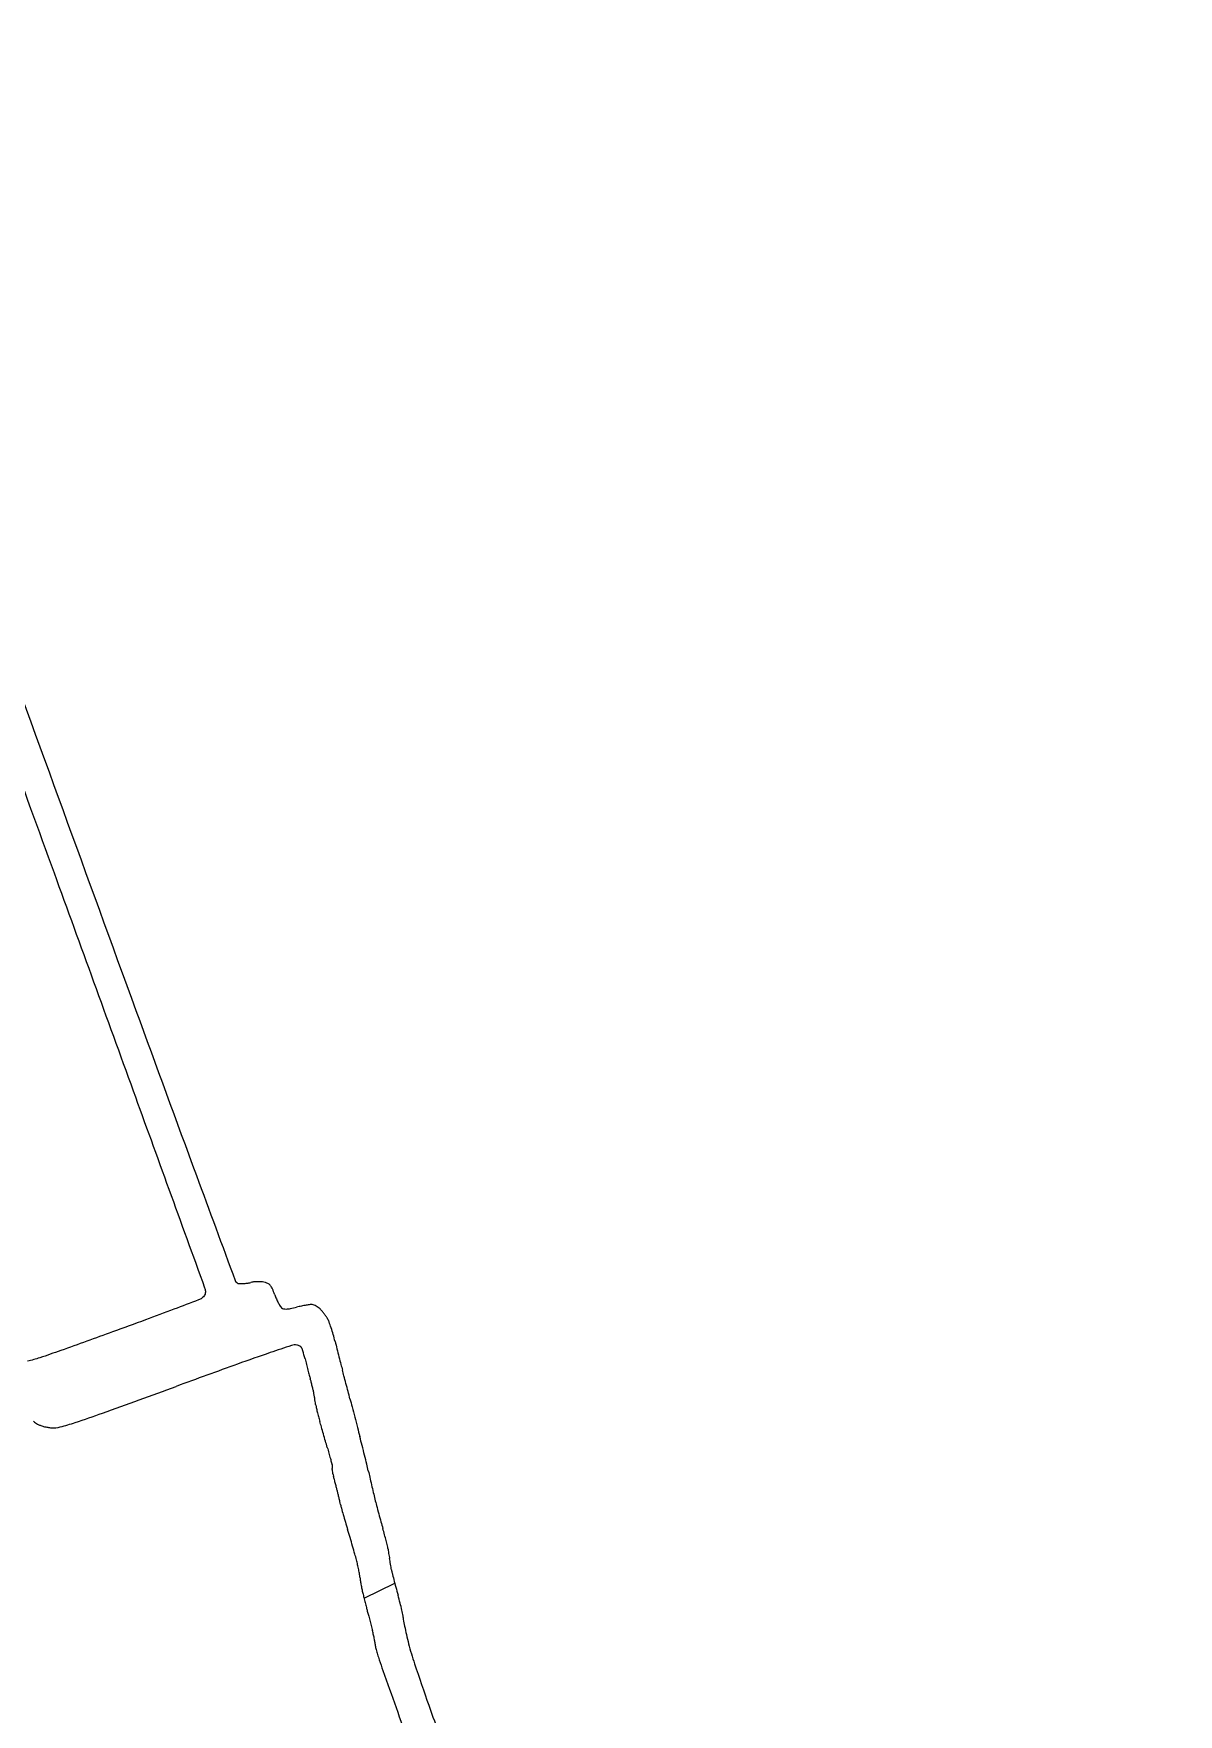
# Model space of a CAD drawing. Header units: metres. Extents: x 26.3 to 44.2, y 14.4 to 19.6.
# Drawn here: x 34.8681 to 34.9645, y 15.4622 to 15.6037 of the extents above; entities that cross this region are included whole.
import ezdxf

# ---------------------------------------------------------------- set-up
doc = ezdxf.new("R2010")
doc.units = ezdxf.units.M
doc.header["$MEASUREMENT"] = 0
doc.layers.add('Suspensions', color=6, linetype='Continuous')

msp = doc.modelspace()

# ---------------------------------------------------------------- linework, layer by layer
at = {"layer": 'Suspensions'}
msp.add_line((34.89593441561579, 15.47194419206299), (34.89851888851319, 15.4732148075666), dxfattribs=at)
for points in [[(34.84124891288718, 15.61140393423787, -5e-06), (34.84731667431881, 15.59481243747512, -0.000212)], [(34.82568817743852, 15.58886764735399, -9e-06), (34.82031246039038, 15.60371463670833, -0.091432)], [(34.85400470794259, 15.57650026192034, -0.000128), (34.86191996165783, 15.55478214723026, -0.000139), (34.86982694279861, 15.53305071892552, -0.00023), (34.87649017236177, 15.51469548026182, -9e-06), (34.88250583186796, 15.49809943150136, -0.061218), (34.8825724170315, 15.49780910082445, -0.078246), (34.8825637685789, 15.49764609355679, -0.06481), (34.88250595997177, 15.49748195631657, -0.06276), (34.88240564144965, 15.49733322723177, -0.064352), (34.8822723144533, 15.49721546397829, -0.058133), (34.88199770168586, 15.49707290350232, -0.000576), (34.87992394801908, 15.49628866877422, -0.001884), (34.87752949301611, 15.4953965942858, -0.001219), (34.87475235603715, 15.49438153146677, -0.00074), (34.87040541263541, 15.49281198038342, -0.007813), (34.86861908044608, 15.49220132039324, -0.014059), (34.86760203727612, 15.49190262668671, -0.16058)], [(34.84952880355425, 15.52332571095103, -0.000105), (34.8387042428888, 15.55303640247546, -0.000166)]]:
    msp.add_lwpolyline(points, format="xyb", dxfattribs=at)
for centre, radius, start, end in [((130.0017938860864, 50.17965956087885), 101.2421371877064, 199.9984945922183, 200.0188918896711), ((38.61347884511106, 16.88290643204753), 3.977046353683247, 200.018923506793, 200.2320637451332), ((46.5089080158961, 19.79287135059283), 12.39165850267981, 200.2320421615616, 200.2755869534676), ((34.88545972245724, 15.49885668093282), 0.000407064124389378, 200.275526146785, 253.6504438336216), ((34.88550599070668, 15.49901438574579), 0.0005714160605830641, 253.6500559051779, 270.0715136342017), ((34.88550200242383, 15.50219784224329), 0.003754875056364901, 270.0717403027272, 274.1594752347517), ((34.88545924524524, 15.50278571395987), 0.004344299632934274, 274.1595356783897, 278.2546021331568), ((34.88542062519598, 15.50305210276851), 0.004613473377807538, 278.25427843857, 282.1688037448184), ((34.88700279585373, 15.49571503840224), 0.002892242944147007, 95.68142017230453, 102.1692357457814), ((34.88708509171535, 15.49488765009899), 0.003723713937608665, 90.313061208214, 95.68115221219499), ((34.88708302202511, 15.49526385760406), 0.003347500739713366, 84.8008831058636, 90.31282002666009), ((34.8872903468296, 15.4975423401752), 0.001059605112390164, 71.8113002369874, 84.80099381735711), ((34.88719965331103, 15.49726629421085), 0.001350167822877034, 59.35806333415326, 71.81152002427959), ((34.88756290287966, 15.49787948608598), 0.0006374585379489998, 37.52975090793396, 59.35828394372702), ((34.88711601905749, 15.49753621833902), 0.001200963548217425, 23.07028333621587, 37.52948273012434), ((34.87915870140746, 15.49414704517766), 0.009849974988899324, 19.9999210920033, 23.0701036549521), ((34.89435178982465, 15.49967687565588), 0.00631817149643389, 200.0001104713488, 203.4353081299488), ((34.8936741554995, 15.49938311767044), 0.005579603942228882, 203.4350866324861, 207.2059545223822), ((34.89304656424154, 15.49906050462573), 0.004873948244576403, 207.2060329885458, 210.8863974686088), ((34.89252181589886, 15.48768986030165), 0.00905685675142179, 99.27100903681699, 101.8375234841119), ((34.89240240878789, 15.48842147264034), 0.008315564183074683, 96.91109338219643, 99.2711377076325), ((34.8914863654783, 15.49597891229122), 0.0007028097918578428, 82.48846191149852, 96.91045257268249), ((34.89150654290006, 15.49613188899152), 0.0005485081420496173, 67.22863359600643, 82.48911602705316), ((34.8910590530259, 15.49506585802604), 0.00170465225367124, 60.67445595169625, 67.2286808355063), ((34.88937643999566, 15.49686516090906), 0.0005973437486665283, 210.8861573823936, 228.1548939520672), ((34.88924212309704, 15.49671517350211), 0.0003960050998703414, 228.1549002839391, 256.6267580927355), ((34.88936444200016, 15.49722968884856), 0.0009248604258313585, 256.626881383151, 271.7347123449036), ((34.88932860441944, 15.4984131012847), 0.002108815376909033, 271.7346338838991, 281.1643197361994), ((34.88772251208775, 15.50655115894052), 0.01040384491195543, 281.1642086796923, 284.052221457703), ((34.89292542172923, 15.48576418373007), 0.01102437496598562, 101.837496382017, 104.0522530890776), ((34.89095553875877, 15.49488159719361), 0.001915998552093099, 54.33264391608166, 60.67435518641184), ((34.8911778671817, 15.49519137496355), 0.001534695268089932, 46.84279720072248, 54.3325841774256), ((34.8907686388748, 15.49475494646667), 0.002132974166301931, 40.90423676516943, 46.84264628194672), ((34.8885014990539, 15.49279078165195), 0.005132618543023267, 37.82293797050558, 40.90434848367042), ((34.8883392406095, 15.49266479624084), 0.005338045236361338, 34.76759672798313, 37.82311419090894), ((34.8901272608181, 15.4939060233895), 0.003161428342985831, 30.24381457898624, 34.76730183823539), ((34.89128300565986, 15.49457986784932), 0.001823589602607479, 20.56449218525214, 30.24378247900828), ((34.88063954278937, 15.49058676888831), 0.01319144521339752, 18.31586224367523, 20.56453483594829), ((34.87903940146094, 15.49005711564802), 0.01487696733575177, 16.01091954892945, 18.31573646372035), ((34.87832709890914, 15.489852681054), 0.0156180263261528, 13.7887352177055, 16.0110542589792), ((34.94449110197212, 15.32748979123796), 0.174526348331083, 108.872216532808, 109.8315714615381), ((34.93204183611406, 15.36390882920895), 0.1360382911297101, 108.0749039964141, 108.872228847337), ((34.89011968106149, 15.49236032115554), 0.0009188888680198745, 80.35253298588964, 108.0748824774786), ((34.89011048619684, 15.49230623745932), 0.000973748614027551, 64.77462822054946, 80.35246349480178), ((34.89038037141135, 15.49287910589386), 0.0003404901578872887, 30.6738977631436, 64.77521831658468), ((34.88975689806134, 15.49250931159665), 0.001065381074093383, 15.21751201747889, 30.6732955195687), ((34.86417021129729, 15.48554910457928), 0.02758184805757435, 13.75523411311842, 15.21763174139925), ((35.00026222978396, 15.51977704857935), 0.1099353245382082, 193.7885556596494, 194.122246043733), ((35.04769123320171, 15.53171079164118), 0.1588426306204981, 194.1225335741949, 194.3757808165691), ((35.5195855873832, 13.73286173958224), 1.86968778320316, 109.8315798573408, 110.0000294187756), ((34.93527087924075, 15.50295415257151), 0.04561815657098228, 193.7551620608148, 194.3508076434795), ((34.94541366947655, 15.50554913296318), 0.05608764161083047, 194.3508420912961, 194.8610028694532), ((34.94011088268002, 15.50414199735241), 0.05060133334067527, 194.860962162604, 195.3747898523492), ((35.03664235993424, 15.52887857389761), 0.1474365332283346, 194.3756577127006, 194.6316551490967), ((34.93967438155273, 15.50356318701106), 0.04721848273549298, 194.6317681926264, 195.2299347724887), ((34.82261245242233, 15.47169248257252), 0.07410438012694875, 14.84834372078048, 15.22993325972062), ((33.71777964887416, 18.68327838237574), 3.398436131179843, 289.8886267044729, 290.0000096910769), ((34.9031759817242, 15.49398596048649), 0.01229556362606786, 195.3750036877832, 196.84519322312), ((34.88352469907932, 15.48803604456626), 0.008236713623537879, 14.86644487430404, 16.84470441599564), ((34.87509431280527, 15.48579806283773), 0.01695909718198248, 13.71426932016959, 14.86682150458228), ((34.87505332210621, 15.48578815470201), 0.01700126826262062, 12.56186401603088, 13.71395784579508), ((34.6690021834747, 15.43096797067938), 0.2330213414466356, 14.68590989096203, 14.84840069443407), ((34.65119650044907, 15.42630117647021), 0.2514284410592776, 14.52530557319528, 14.68596291263432), ((34.88338762954155, 15.48764520461394), 0.008462573116758286, 10.62070006863912, 12.56229299319634), ((34.86695025218877, 15.48456314724436), 0.02518640197993466, 10.00728194561034, 10.62011614264041), ((34.8596751811511, 15.48327938831662), 0.03257387080135545, 9.501958640151381, 10.0073065964529), ((34.86259094101025, 15.48376730399422), 0.02961756952275616, 8.99202233743182, 9.502183115588956), ((34.88403408092123, 15.48716053249719), 0.007907612154958304, 7.629335159776542, 8.991812745389309), ((34.89417216282813, 15.4885185255323), 0.002321016777340896, 187.6293518199556, 192.7885380668357), ((34.7252577851412, 15.44548977991554), 0.1749217329063275, 14.31440933888354, 14.5252577480043), ((35.0875497165264, 15.5379334931467), 0.1989783655998134, 194.3143030089004, 194.5152965519023), ((34.86946340484462, 15.48834837374804), 0.002019130857490742, 227.8429351865073, 233.4705412358333), ((34.86956984435167, 15.48849208350807), 0.002197965595907008, 233.4708451917035, 238.7514354883038), ((34.86527298998816, 15.50580930097524), 0.02009120022773566, 284.6372472649044, 288.3955134840312), ((34.84225559323245, 15.57502065881962), 0.09302961677257666, 288.3954325484449, 289.888539437709), ((34.90982994000743, 15.49207255962522), 0.0183770793248682, 192.7884415137755, 193.9118881598665), ((34.91185551357745, 15.49257428922908), 0.02046386654039999, 193.9119011506797, 195.0804957419565), ((34.91312688509299, 15.49291676930067), 0.02178055865382381, 195.0802467394343, 196.1954429900767), ((34.75810328020691, 15.44789081350998), 0.1396494719068908, 15.99637102300996, 16.19576028540972), ((35.37709401491527, 15.6128967859321), 0.4980693149691783, 194.5152485310365, 194.616547462619), ((35.39663602068589, 15.61799259205151), 0.5182647904349931, 194.6164905112433, 194.7171018936048), ((34.86904400718254, 15.48762548542809), 0.001184310348472966, 238.7515285977704, 250.3636865510229), ((34.86990432314769, 15.49003664745757), 0.00374435837384686, 250.3634348620822, 255.2880511793449), ((34.87000463028701, 15.49041864563252), 0.004139306633525619, 255.2879622516705, 260.100100429626), ((34.86983465838246, 15.48944469811781), 0.003150638736967607, 260.0999680649803, 266.0047101494847), ((34.86977396532805, 15.48857573598571), 0.002279559616640442, 266.004737404434, 284.63718888028), ((34.55695634270162, 15.39022722493624), 0.3488985577228908, 15.89566805502677, 15.99627943738846), ((34.54347580383716, 15.38638734847179), 0.3629153183523312, 15.79588783981667, 15.89581167295587), ((35.19094688115575, 15.56396508933892), 0.3055984010599339, 194.7170399707362, 194.8664673425321), ((34.81631280601916, 15.46451762761456), 0.08201027776064003, 14.32499252207412, 14.86632204021476), ((34.68734677493054, 15.42708810615465), 0.2133980685151635, 15.6470114069507, 15.79575122968347), ((35.51149264585613, 15.65792480929283), 0.6424652383747691, 195.6471784153477, 195.691639939692), ((35.35863600154566, 15.61498233368832), 0.4836911538375813, 195.6915857424636, 195.7465896897401), ((34.78536944399816, 15.45661581624848), 0.1139466250161415, 13.9019556414535, 14.32502719680933), ((34.79409187469611, 15.45877447429303), 0.1049610475848261, 13.47442828897982, 13.9020834909071), ((35.37196653223175, 15.61874044275211), 0.4975412957771909, 195.7465195445112, 195.7914394350742), ((34.91608671325542, 15.48981304607965), 0.02378114236344567, 195.7914979075875, 196.2010477035994), ((34.89326077643692, 15.48285227758092), 3.62852067254653e-05, 110.5540698268805, 185.9419887112625), ((34.89632211434126, 15.4831709153512), 0.003114161064069281, 185.9422022138602, 189.0957920514571), ((34.89603398946365, 15.4831247817881), 0.002822366186268332, 189.0956890553806, 193.485154882), ((34.89323398426967, 15.48292373222437), 4.002721884555218e-05, 290.5533807840654, 347.5166396864871), ((34.8923709745946, 15.48292252661159), 0.0009153253752941181, 9.60593012626886, 16.20045805539835), ((34.8929519370444, 15.48298616774439), 0.0003289023327529407, 347.5178154376488, 359.6241415395507), ((34.89275470988697, 15.48298746757276), 0.0005261337733538312, 359.6234874978184, 9.606344471695246), ((34.89854303716546, 15.48372648153435), 0.005402552798590574, 193.4853425662204, 196.1854531286488), ((34.86537372294707, 15.47585414694077), 0.03166154480468254, 12.43017358604198, 13.47432464739991), ((34.96345000961117, 15.49747183698527), 0.0687689412475225, 192.4302281897892, 192.8814891660611), ((34.86971262115537, 15.47535847643222), 0.02461771363435322, 15.48904493197765, 16.18530110260678), ((34.8477077309352, 15.46926068949583), 0.04745185909916468, 15.06278631908324, 15.48883724474921), ((34.84827385465999, 15.46941310987678), 0.04686557585655189, 14.63551525416722, 15.06271209145264), ((34.87263134881564, 15.47577372329117), 0.0216912849132936, 13.87596542419353, 14.63593385816207), ((35.04212327461794, 15.51546355851754), 0.1494732451631993, 192.8814469892462, 193.1340066831034), ((35.04409732541972, 15.51592406027321), 0.1515002968210918, 193.1339663434318, 193.3858384887675), ((34.86354451263907, 15.47352924873822), 0.0310512132078494, 13.35894820789447, 13.87552608115818), ((34.83954710869296, 15.46783040295872), 0.05571601078193527, 13.02551138581483, 13.35897258726585), ((34.84104684008864, 15.46817691439339), 0.05417676932877842, 12.69066211800826, 13.02595678050083), ((34.87130776538619, 15.47499157193075), 0.023158014404036, 12.05729632979163, 12.69006931083582), ((34.89938936655395, 15.48098992107498), 0.005557077736123284, 192.057938473093, 195.2640011419256), ((34.97362341014794, 15.49915346676264), 0.07905841984158675, 193.3860183578673, 193.7957973362649), ((34.93556716491572, 15.48980886757917), 0.039871695877089, 193.7957295095402, 194.6228477915645), ((34.98043151608293, 15.50151443909599), 0.08623795958440982, 194.622961574576, 195.087515118627), ((34.94289056138043, 15.49286081878031), 0.05064889699030287, 195.2636624666423, 195.8950603594378), ((34.9477634121816, 15.49424829897536), 0.05571543192130695, 195.8949281349837, 196.563911756544), ((34.95343950372511, 15.49593652767073), 0.06163726705394313, 196.563915718607, 197.184083722346), ((34.98146858154001, 15.50179394083923), 0.08731202940579713, 195.087465966748, 195.5508735999057), ((34.94103389056714, 15.49054179948839), 0.04534090934635385, 195.5509516086805, 196.307711514128), ((34.82416574193746, 15.45595913669384), 0.07367680197093769, 16.63849956314132, 17.1839543542161), ((34.80073487983797, 15.44895665897232), 0.09813165819437648, 16.19862933831807, 16.63866038426892), ((34.86581850553763, 15.46853628976294), 0.03302742994583019, 15.37632063623982, 16.30771570035692), ((34.87046990827932, 15.46981543646592), 0.02820334829714459, 14.32780560787046, 15.37631105770917), ((34.87248320077326, 15.47032955371162), 0.02612544955148032, 13.36523660691219, 14.32802922195978), ((34.80880813045077, 15.45130207348794), 0.08972461681879389, 15.75416544455175, 16.19855095353394), ((34.87087744880099, 15.46881237319541), 0.02523267254441506, 14.61154415889818, 15.75401253891986), ((34.89562131744388, 15.47582700685096), 0.002343220175715045, 7.723431379221416, 13.36500915014694), ((34.90866033911644, 15.47759542935089), 0.01081517654715141, 187.7236804975913, 188.7116827989629), ((34.92421428758299, 15.47997864582531), 0.02655064710441653, 188.7114311747777, 189.2165499490751), ((34.92518585414916, 15.48013627920652), 0.02753491834507799, 189.2165210312616, 189.7184312573932), ((34.91380666057826, 15.47818739828988), 0.01599004142284161, 189.7183180672396, 190.4723278051473), ((34.88157915587672, 15.47160225830537), 0.0141732876943611, 12.89569561002792, 14.61155755438771), ((34.88021343058553, 15.47128956430914), 0.015574352684363, 11.29697285264696, 12.89572835026391), ((34.88190070015462, 15.47162661055295), 0.01385374849713854, 9.699406943123824, 11.29701658087332), ((34.89289083189258, 15.47350506825316), 0.002704237344210642, 4.338246989478596, 9.69946626645563), ((34.8628772108673, 15.46877346680169), 0.03580214866346505, 10.12719463967717, 10.47257333712481), ((34.82599533103808, 15.4621863409794), 0.07326764327071053, 9.924593273536797, 10.12673273124257), ((34.82595292001815, 15.46217824090727), 0.07331081569437223, 9.722976855459859, 9.925116313165589), ((34.86265040761973, 15.46846642305017), 0.03607847987138724, 9.379090088256927, 9.722635324901962), ((34.90195041534908, 15.47495778306188), 0.003754023970732042, 189.379399073903, 193.6802029123371), ((34.94751970903133, 15.48604956811545), 0.05065379179929519, 193.6800581133876, 194.3215399856109), ((34.89876777649334, 15.47395092257749), 0.003189595357796227, 184.3385907278339, 188.7466135493603), ((34.90867303592147, 15.47547478260331), 0.01321138729906784, 188.7461595971828, 190.2796009565531), ((34.91012960386388, 15.47573902863966), 0.01469173054751909, 190.2799020037167, 191.8002805052074), ((34.90757514464121, 15.47520535422448), 0.01208211940758768, 191.8002478806463, 193.5607979622161), ((34.95006283166905, 15.48669885231732), 0.05327849039615617, 194.3215734157783, 195.0423519456463), ((34.96148609370097, 15.48976869920268), 0.06510705224224697, 195.0423019357228, 195.6624699394617), ((34.97105936408167, 15.49051766375742), 0.07738688907407826, 193.5606765466453, 193.8466969294821), ((35.01751853738948, 15.50196929705128), 0.1252365984727963, 193.846700668425, 194.0460899308247), ((35.01147004443145, 15.50045669438333), 0.1190018383725551, 194.046381869761, 194.2476045957045), ((34.93947275251568, 15.48217453100058), 0.04471962286449017, 194.2471268014908, 194.6649271628715), ((34.86539933589252, 15.46282769735014), 0.03468514488251612, 14.53350331365012, 15.66267939931275), ((34.87827683935717, 15.46616613088356), 0.02138194098513978, 12.91101390447804, 14.5333740974977), ((35.25078154002756, 15.56364342851397), 0.3665120131468046, 194.6652617373357, 194.7175154873463), ((36.01110250552689, 15.76336261659097), 1.152626333496294, 194.7177206540931, 194.7399514164746), ((36.09748974677991, 15.78608454855103), 1.241951814826102, 194.7396957475922, 194.7616973268575), ((34.8687489219438, 15.46398194099134), 0.0311570059832518, 11.97609141762835, 12.91115335083338), ((34.89957823021717, 15.47023662270623), 0.0003575972777294806, 168.2824182222133, 191.0971069323769), ((34.94867504194574, 15.47986664074004), 0.05038992851705572, 191.0973088913001, 191.7756889395081), ((34.89889926766909, 15.47037744396139), 0.0003358151303026753, 348.2828232628025, 11.97648373146288), ((35.72498738483421, 15.68793766658769), 0.8567365243153161, 194.7620937583192, 194.7912000141554), ((34.88244366083927, 15.46546651881505), 0.01468377521576045, 13.24671096314497, 14.79092344345089), ((34.88719072580002, 15.46658399907223), 0.009806953723609341, 11.15717704112996, 13.24681080354369), ((34.88569827032524, 15.46628963293322), 0.01132816204856828, 9.650832796643789, 11.15723173753337), ((34.92911161150049, 15.47578826604132), 0.03040591112893932, 191.7756454401204, 193.1053509704777), ((34.94884320137143, 15.48038195241524), 0.05066517057579599, 193.1054159203957, 194.012517964851), ((34.89711087706844, 15.468031671362), 0.0002519243792996677, 168.2828296193319, 193.3270323667494), ((34.89658451825125, 15.46814084185699), 0.0002856365953033642, 348.2823759031401, 9.650468542860066), ((34.91294490044987, 15.47178247363575), 0.01652413425196584, 193.326724881212, 194.5780522711862), ((34.90913505408333, 15.4707916691886), 0.01258755924465878, 194.5781753241937, 196.5449765588223), ((34.91617123433508, 15.4728818721442), 0.01992763968908411, 196.5449271113213, 197.9390308233153), ((34.92060929067165, 15.47333590951084), 0.0215653349402888, 194.0125541052941, 198.7002993012201), ((34.9273334901758, 15.47649556104612), 0.03166027378944718, 197.9389954839732, 199.6475239778789), ((55.07473994213915, 22.66952102666412), 21.42459373532396, 199.6475768301991, 199.6652239302544), ((35.21300251898627, 15.57230753506038), 0.3302547947994875, 198.7003445888388, 199.3399930104404), ((35.53738070257768, 15.68615798889778), 0.6740325308861829, 199.3400396041588, 199.8197191698072)]:
    msp.add_arc(centre, radius, start, end, dxfattribs=at)

doc.saveas('drawing.dxf')
